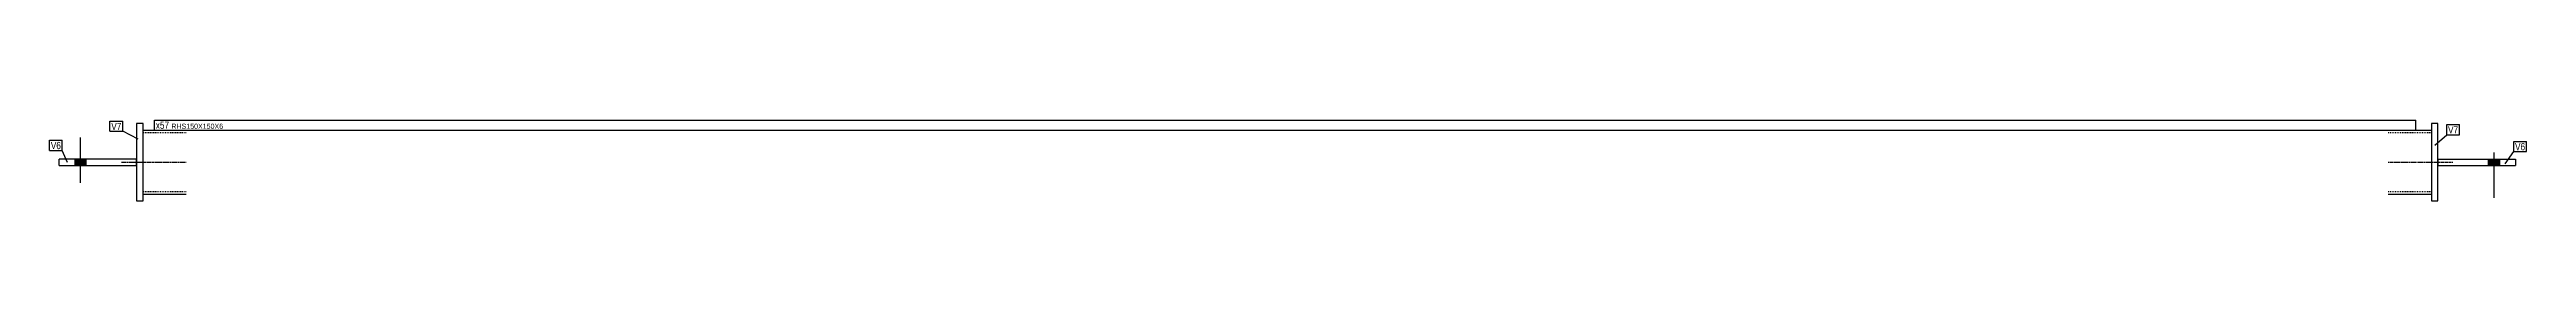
# Model space of a CAD drawing. Header units: millimetres. Extents: x 8 to 17320, y 12 to 619.
# Drawn here: x 11572 to 17320, y 12 to 201 of the extents above; entities that cross this region are included whole.
import ezdxf

# ---------------------------------------------------------------- set-up
doc = ezdxf.new("R2010")
doc.units = ezdxf.units.MM
doc.linetypes.add('DXK_LINE_DOT2', pattern=[3.9198, 1.9599, -1.9599])
doc.linetypes.add('DXK_LINE_DOT3', pattern=[5.9187, 2.979, -0.9799, 0.9799, -0.9799])
doc.layers.add('STÅL', color=7, linetype='Continuous')
doc.layers.add('TEKST', color=7, linetype='Continuous')
doc.styles.add('Arial Narrow', font='ARIALN.TTF', dxfattribs={"height": 0.2})

msp = doc.modelspace()

# ---------------------------------------------------------------- hatches: boundary and pattern name
at = {"layer": 'STÅL', "linetype": 'Continuous'}
for points in [[(11631, 94.5), (11657, 94.5), (11657, 109.5), (11631, 109.5)], [(11631, 94.5), (11657, 94.5), (11657, 109.5), (11631, 109.5)], [(11631, 94.5), (11657, 94.5), (11657, 109.5), (11631, 109.5)], [(17257, 109.5), (17231, 109.5), (17231, 94.5), (17257, 94.5)], [(17257, 109.5), (17231, 109.5), (17231, 94.5), (17257, 94.5)], [(17257, 109.5), (17231, 109.5), (17231, 94.5), (17257, 94.5)]]:
    msp.add_hatch(color=96, dxfattribs=at).paths.add_polyline_path(points)

# ---------------------------------------------------------------- linework, layer by layer
at = {"layer": 'STÅL', "color": 2, "linetype": 'Continuous'}
for p, q in [((11774, 192), (11774, 12)), ((11789, 192), (11774, 192)), ((11789, 12), (11789, 192)), ((11789, 177), (11889, 177)), ((16999, 177), (17099, 177)), ((17114, 192), (17099, 192)), ((17099, 192), (17099, 12)), ((17114, 12), (17114, 192)), ((11594, 94.5), (11594, 109.5)), ((11774, 109.5), (11594, 109.5)), ((11594, 94.5), (11774, 94.5)), ((11774, 94.5), (11774, 109.5)), ((17114, 109.5), (17294, 109.5)), ((17114, 109.5), (17114, 94.5)), ((17114, 94.5), (17294, 94.5)), ((17294, 109.5), (17294, 94.5)), ((11774, 12), (11789, 12)), ((11889, 27), (11789, 27)), ((17099, 27), (16999, 27)), ((17099, 12), (17114, 12))]:
    msp.add_line(p, q, dxfattribs=at)
at = {"layer": 'STÅL', "color": 7, "linetype": 'DXK_LINE_DOT2'}
for p, q in [((11789, 27), (11789, 177)), ((17099, 177), (17099, 27)), ((11889, 171), (11789, 171)), ((17099, 171), (16999, 171)), ((11889, 33), (11789, 33)), ((17099, 33), (16999, 33))]:
    msp.add_line(p, q, dxfattribs=at)
at = {"layer": 'STÅL', "color": 96, "linetype": 'Continuous'}
for p, q in [((11644, 54.5), (11644, 159.5)), ((11644, 54.5), (11644, 159.5)), ((11644, 54.5), (11644, 159.5)), ((17244, 124.5), (17244, 19.5)), ((17244, 124.5), (17244, 19.5)), ((17244, 124.5), (17244, 19.5)), ((11631, 94.5), (11631, 109.5)), ((11631, 94.5), (11631, 109.5)), ((11631, 94.5), (11631, 109.5)), ((11657, 94.5), (11657, 109.5)), ((11657, 94.5), (11657, 109.5)), ((11657, 94.5), (11657, 109.5)), ((17231, 109.5), (17231, 94.5)), ((17231, 109.5), (17231, 94.5)), ((17231, 109.5), (17231, 94.5)), ((17257, 109.5), (17257, 94.5)), ((17257, 109.5), (17257, 94.5)), ((17257, 109.5), (17257, 94.5))]:
    msp.add_line(p, q, dxfattribs=at)
at = {"layer": 'STÅL', "color": 7, "linetype": 'DXK_LINE_DOT3'}
for p, q in [((11739, 102), (11889, 102)), ((16999, 102), (17149, 102))]:
    msp.add_line(p, q, dxfattribs=at)

# ---------------------------------------------------------------- wipeouts: each hides what was drawn before it
at = {"color": 0}
msp.add_wipeout([(11738.6, 177.2), (11738.6, 194.7), (11715.1, 194.7), (11715.1, 177.2)], dxfattribs=at).dxf.layer = 'TEKST'

# ---------------------------------------------------------------- next in the draw order: wipeouts: each hides what was drawn before it
for points in [[(11738.6, 177.2), (11738.6, 194.7), (11715.1, 194.7), (11715.1, 177.2)], [(11849.4, 180), (11849.4, 197.5), (11818.4, 197.5), (11818.4, 180)], [(17161, 169.3), (17161, 186.8), (17137.6, 186.8), (17137.6, 169.3)], [(11598.3, 132.8), (11598.3, 150.3), (11574.8, 150.3), (11574.8, 132.8)], [(17316.6, 130.1), (17316.6, 147.6), (17293.1, 147.6), (17293.1, 130.1)]]:
    msp.add_wipeout(points, dxfattribs=at).dxf.layer = 'TEKST'

# ---------------------------------------------------------------- next in the draw order: linework, layer by layer
at = {"layer": 'TEKST', "color": 7, "linetype": 'Continuous'}
for p, q in [((11712.1, 197.7), (11741.6, 197.7)), ((11712.1, 174.2), (11712.1, 197.7)), ((11712.1, 174.2), (11741.6, 174.2)), ((11741.6, 174.2), (11741.6, 197.7)), ((11777.3, 155.7), (11741.6, 174.2))]:
    msp.add_line(p, q, dxfattribs=at)

# ---------------------------------------------------------------- next in the draw order: texts
at = {"layer": 'TEKST', "color": 3, "style": 'Arial Narrow'}
msp.add_text('V7', height=16.7, dxfattribs=at).set_placement((11715.1, 177.2))

# ---------------------------------------------------------------- next in the draw order: wipeouts: each hides what was drawn before it
at = {"color": 0}
for points in [[(11849.4, 180), (11849.4, 197.5), (11818.4, 197.5), (11818.4, 180)], [(17161, 169.3), (17161, 186.8), (17137.6, 186.8), (17137.6, 169.3)], [(11598.3, 132.8), (11598.3, 150.3), (11574.8, 150.3), (11574.8, 132.8)], [(17316.6, 130.1), (17316.6, 147.6), (17293.1, 147.6), (17293.1, 130.1)]]:
    msp.add_wipeout(points, dxfattribs=at).dxf.layer = 'TEKST'

# ---------------------------------------------------------------- next in the draw order: linework, layer by layer
at = {"layer": 'TEKST', "color": 7, "linetype": 'Continuous'}
for p, q in [((11813.2, 177), (11815.4, 177)), ((11815.4, 177), (11815.4, 200.5)), ((17134.6, 189.8), (17164, 189.8)), ((17134.6, 166.3), (17134.6, 189.8)), ((17164, 166.3), (17164, 189.8)), ((11571.8, 153.3), (11601.3, 153.3)), ((11571.8, 129.8), (11571.8, 153.3)), ((11571.8, 129.8), (11601.3, 129.8)), ((11601.3, 129.8), (11601.3, 153.3)), ((11613.7, 101.8), (11601.3, 129.8)), ((17106.7, 141.8), (17134.6, 166.3)), ((17134.6, 166.3), (17164, 166.3)), ((17269.8, 98.8), (17290.1, 127.1)), ((17290.1, 150.6), (17319.6, 150.6)), ((17290.1, 127.1), (17290.1, 150.6)), ((17290.1, 127.1), (17319.6, 127.1)), ((17319.6, 127.1), (17319.6, 150.6))]:
    msp.add_line(p, q, dxfattribs=at)

# ---------------------------------------------------------------- next in the draw order: texts
at = {"layer": 'TEKST', "color": 3, "style": 'Arial Narrow'}
for s, p in [('V7', (17137.6, 169.3)), ('V6', (11574.8, 132.8)), ('V6', (17293.1, 130.1))]:
    msp.add_text(s, height=16.7, dxfattribs=at).set_placement(p)

# ---------------------------------------------------------------- next in the draw order: wipeouts: each hides what was drawn before it
at = {"color": 0}
msp.add_wipeout([(17060.1, 180), (17060.1, 192.5), (11854.6, 192.5), (11854.6, 180)], dxfattribs=at).dxf.layer = 'TEKST'

# ---------------------------------------------------------------- next in the draw order: wipeouts: each hides what was drawn before it
msp.add_wipeout([(17060.1, 180), (17060.1, 192.5), (11854.6, 192.5), (11854.6, 180)], dxfattribs=at).dxf.layer = 'TEKST'

# ---------------------------------------------------------------- next in the draw order: linework, layer by layer
at = {"layer": 'TEKST', "color": 7, "linetype": 'Continuous'}
for p, q in [((11815.4, 200.5), (17063.1, 200.5)), ((11815.4, 177), (17063.1, 177)), ((17063.1, 177), (17063.1, 200.5))]:
    msp.add_line(p, q, dxfattribs=at)

# ---------------------------------------------------------------- next in the draw order: texts
at = {"layer": 'TEKST', "color": 3, "style": 'Arial Narrow'}
for s, height, p in [('x57', 16.7, (11818.4, 180)), ('RHS150X150X6', 11.93, (11854.6, 180))]:
    msp.add_text(s, height=height, dxfattribs=at).set_placement(p)

doc.saveas('drawing.dxf')
